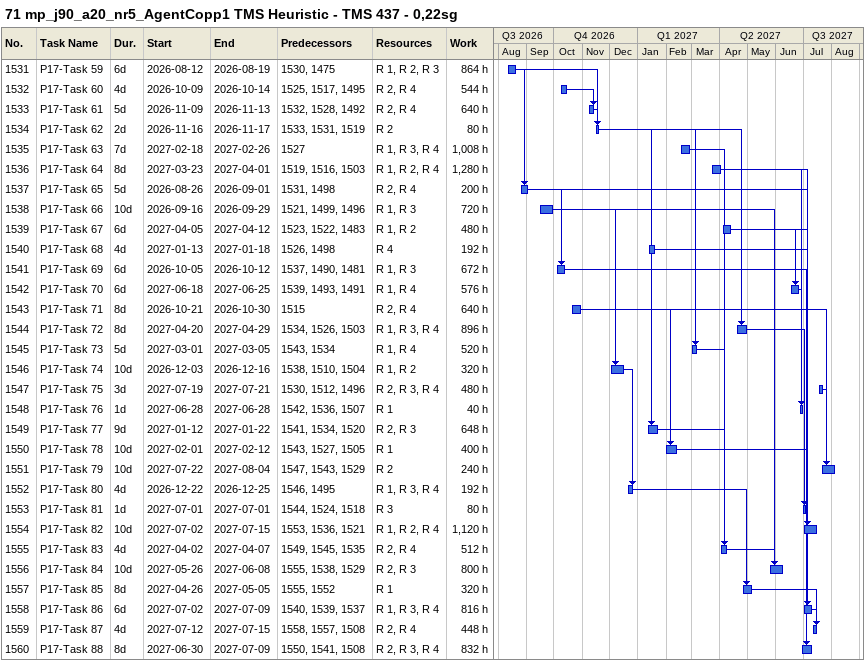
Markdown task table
71 mp_j90_a20_nr5_AgentCopp1 TMS Heuristic - TMS 437 - 0,22sg

| ID | Task | Duration | Start | Finish | Predecessors | Resources | Work (h) |
|---|---|---|---|---|---|---|---|
| 1531 | P17-Task 59 | 6d | 2026-08-12 | 2026-08-19 | 1530, 1475 | R 1, R 2, R 3 | 864 |
| 1532 | P17-Task 60 | 4d | 2026-10-09 | 2026-10-14 | 1525, 1517, 1495 | R 2, R 4 | 544 |
| 1533 | P17-Task 61 | 5d | 2026-11-09 | 2026-11-13 | 1532, 1528, 1492 | R 2, R 4 | 640 |
| 1534 | P17-Task 62 | 2d | 2026-11-16 | 2026-11-17 | 1533, 1531, 1519 | R 2 | 80 |
| 1535 | P17-Task 63 | 7d | 2027-02-18 | 2027-02-26 | 1527 | R 1, R 3, R 4 | 1008 |
| 1536 | P17-Task 64 | 8d | 2027-03-23 | 2027-04-01 | 1519, 1516, 1503 | R 1, R 2, R 4 | 1280 |
| 1537 | P17-Task 65 | 5d | 2026-08-26 | 2026-09-01 | 1531, 1498 | R 2, R 4 | 200 |
| 1538 | P17-Task 66 | 10d | 2026-09-16 | 2026-09-29 | 1521, 1499, 1496 | R 1, R 3 | 720 |
| 1539 | P17-Task 67 | 6d | 2027-04-05 | 2027-04-12 | 1523, 1522, 1483 | R 1, R 2 | 480 |
| 1540 | P17-Task 68 | 4d | 2027-01-13 | 2027-01-18 | 1526, 1498 | R 4 | 192 |
| 1541 | P17-Task 69 | 6d | 2026-10-05 | 2026-10-12 | 1537, 1490, 1481 | R 1, R 3 | 672 |
| 1542 | P17-Task 70 | 6d | 2027-06-18 | 2027-06-25 | 1539, 1493, 1491 | R 1, R 4 | 576 |
| 1543 | P17-Task 71 | 8d | 2026-10-21 | 2026-10-30 | 1515 | R 2, R 4 | 640 |
| 1544 | P17-Task 72 | 8d | 2027-04-20 | 2027-04-29 | 1534, 1526, 1503 | R 1, R 3, R 4 | 896 |
| 1545 | P17-Task 73 | 5d | 2027-03-01 | 2027-03-05 | 1543, 1534 | R 1, R 4 | 520 |
| 1546 | P17-Task 74 | 10d | 2026-12-03 | 2026-12-16 | 1538, 1510, 1504 | R 1, R 2 | 320 |
| 1547 | P17-Task 75 | 3d | 2027-07-19 | 2027-07-21 | 1530, 1512, 1496 | R 2, R 3, R 4 | 480 |
| 1548 | P17-Task 76 | 1d | 2027-06-28 | 2027-06-28 | 1542, 1536, 1507 | R 1 | 40 |
| 1549 | P17-Task 77 | 9d | 2027-01-12 | 2027-01-22 | 1541, 1534, 1520 | R 2, R 3 | 648 |
| 1550 | P17-Task 78 | 10d | 2027-02-01 | 2027-02-12 | 1543, 1527, 1505 | R 1 | 400 |
| 1551 | P17-Task 79 | 10d | 2027-07-22 | 2027-08-04 | 1547, 1543, 1529 | R 2 | 240 |
| 1552 | P17-Task 80 | 4d | 2026-12-22 | 2026-12-25 | 1546, 1495 | R 1, R 3, R 4 | 192 |
| 1553 | P17-Task 81 | 1d | 2027-07-01 | 2027-07-01 | 1544, 1524, 1518 | R 3 | 80 |
| 1554 | P17-Task 82 | 10d | 2027-07-02 | 2027-07-15 | 1553, 1536, 1521 | R 1, R 2, R 4 | 1120 |
| 1555 | P17-Task 83 | 4d | 2027-04-02 | 2027-04-07 | 1549, 1545, 1535 | R 2, R 4 | 512 |
| 1556 | P17-Task 84 | 10d | 2027-05-26 | 2027-06-08 | 1555, 1538, 1529 | R 2, R 3 | 800 |
| 1557 | P17-Task 85 | 8d | 2027-04-26 | 2027-05-05 | 1555, 1552 | R 1 | 320 |
| 1558 | P17-Task 86 | 6d | 2027-07-02 | 2027-07-09 | 1540, 1539, 1537 | R 1, R 3, R 4 | 816 |
| 1559 | P17-Task 87 | 4d | 2027-07-12 | 2027-07-15 | 1558, 1557, 1508 | R 2, R 4 | 448 |
| 1560 | P17-Task 88 | 8d | 2027-06-30 | 2027-07-09 | 1550, 1541, 1508 | R 2, R 3, R 4 | 832 |
